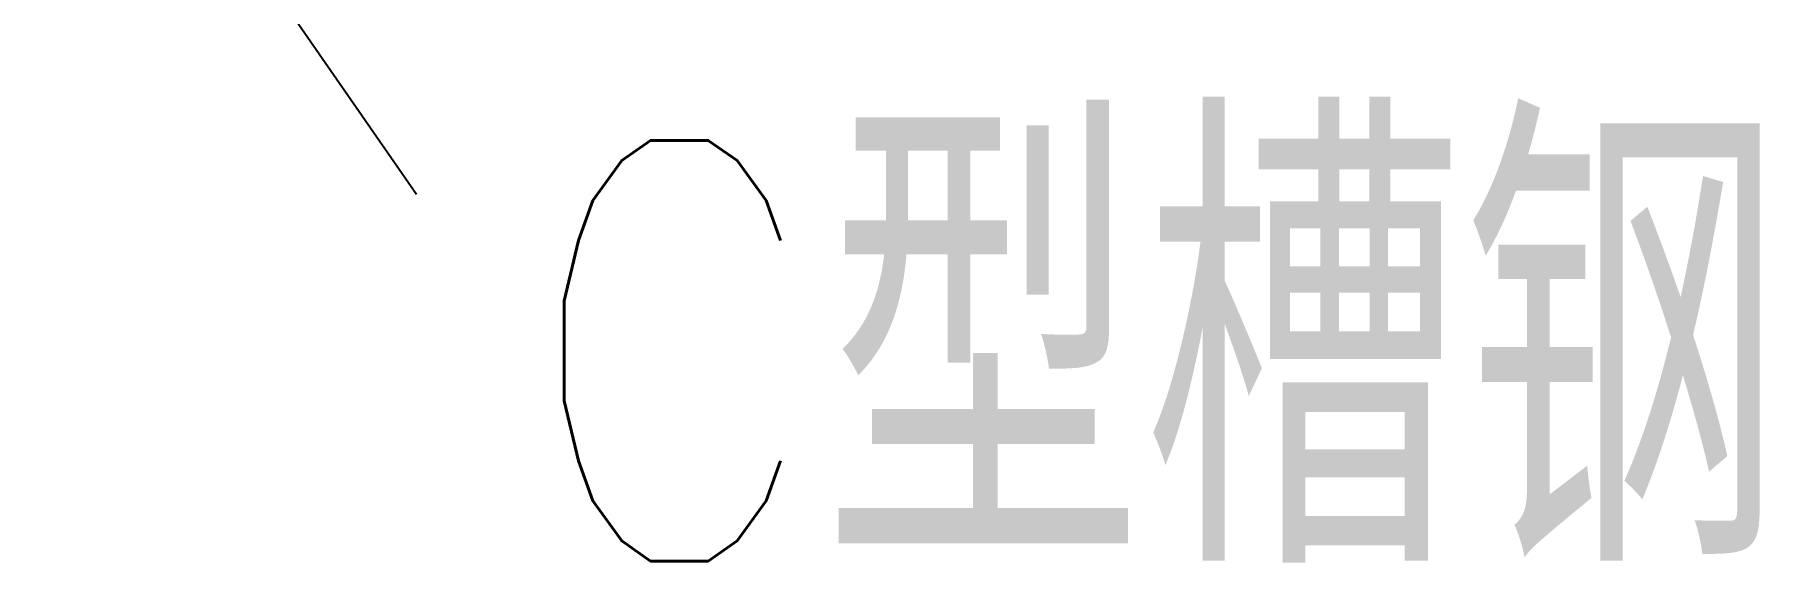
# Model space of a CAD drawing. Header units: inches. Extents: x -1293886 to -986005, y -15154 to 203628.
# Drawn here: x -1245473 to -1244447, y 86059 to 86372 of the extents above; entities that cross this region are included whole.
import ezdxf

# ---------------------------------------------------------------- set-up
doc = ezdxf.new("R2010")
doc.units = ezdxf.units.IN
doc.header["$LTSCALE"] = 100
doc.header["$MEASUREMENT"] = 0
doc.layers.add('W_DIM', color=4, linetype='Continuous')
doc.styles.get("Standard").update_dxf_attribs({"font": 'txt.shx', "bigfont": 'bzhz.shx'})
doc.dimstyles.get("Standard").update_dxf_attribs({"dimtxt": 0.18, "dimasz": 0.18, "dimexe": 0.18, "dimexo": 0.0625, "dimgap": 0.09, "dimtad": 0, "dimtih": 1, "dimtoh": 1, "dimdec": 4, "dimzin": 0, "dimdsep": 46, "dimtxsty": 'Standard', "dimcen": 0.09, "dimadec": 0, "dimazin": 0, "dimtfac": 1, "dimtdec": 4, "dimtofl": 0, "dimtmove": 0, "dimatfit": 3, "dimfxl": 0, "dimtolj": 1, "dimtzin": 0, "dimarcsym": 0})

# ---------------------------------------------------------------- blocks, each defined once
blk = doc.blocks.new('1111')
at = {"layer": 'W_DIM', "color": 7, "width": 0.8}
blk.add_text('C型槽钢', height=250, dxfattribs=at).set_placement((-2284669.2, 1710560.1))
at = {"layer": 'W_DIM', "color": 7}
blk.add_leader([(-2284958.3, 1711105.5), (-2284731.2, 1710778.2)], dimstyle='Standard', override={"dimgap": 20, "dimtad": 0}, dxfattribs=at)

msp = doc.modelspace()

# ---------------------------------------------------------------- block references
at = {"layer": 'W_DIM'}
msp.add_blockref('1111', (1039485.7, -1624500.7), dxfattribs=at)

doc.saveas('drawing.dxf')
